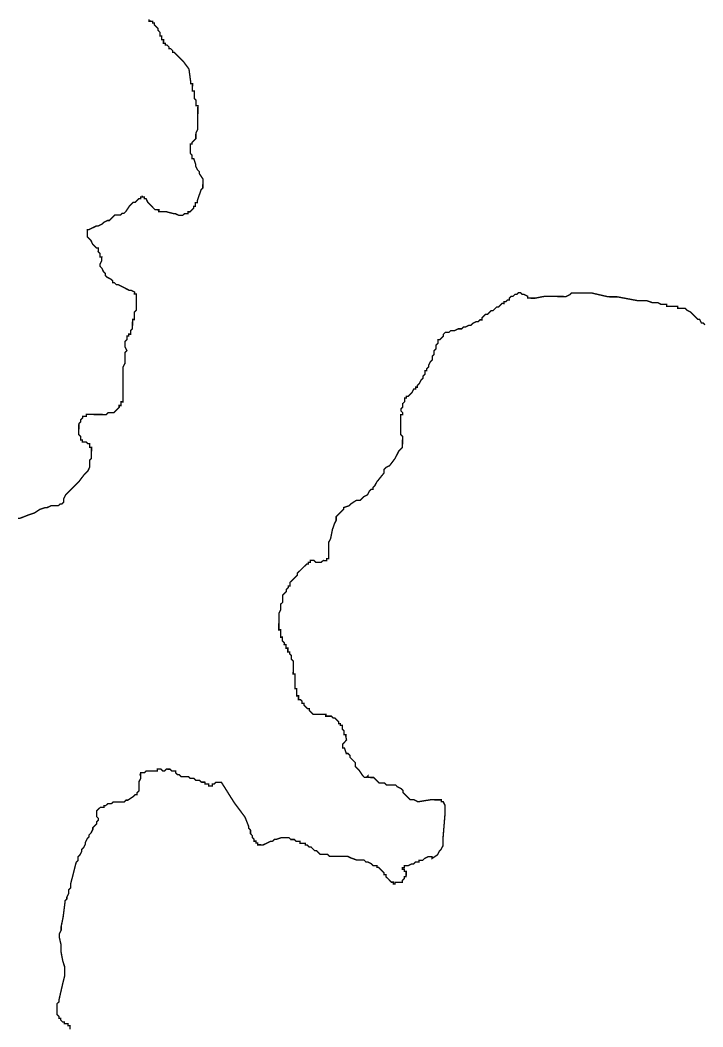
# Model space of a CAD drawing. Header units: metres. Extents: x 290190 to 339802, y 1811045 to 1991312.
# Drawn here: x 322325 to 323827, y 1852007 to 1854220 of the extents above; entities that cross this region are included whole.
import ezdxf

# ---------------------------------------------------------------- set-up
doc = ezdxf.new("R2010")
doc.units = ezdxf.units.M
doc.header["$MEASUREMENT"] = 0
doc.layers.add('HAZARDS LINE', color=1, linetype='Continuous')

msp = doc.modelspace()

# ---------------------------------------------------------------- linework, layer by layer
at = {"layer": 'HAZARDS LINE', "lineweight": 18}
for points in [[(322608.8, 1854221.8, 3.02, 3.02, 0), (322608.8, 1854217.8, 3.02, 3.02, 0), (322612.8, 1854217.8, 3.02, 3.02, 0), (322616.8, 1854217.7, 3.02, 3.02, 0), (322616.8, 1854213.7, 3.02, 3.02, 0), (322620.8, 1854213.7, 3.02, 3.02, 0), (322620.8, 1854209.7, 3.02, 3.02, 0), (322624.8, 1854205.6, 3.02, 3.02, 0), (322628.8, 1854201.6, 3.02, 3.02, 0), (322628.8, 1854197.6, 3.02, 3.02, 0), (322632.8, 1854193.5, 3.02, 3.02, 0), (322632.7, 1854189.5, 3.02, 3.02, 0), (322632.7, 1854185.5, 3.02, 3.02, 0), (322636.7, 1854185.4, 3.02, 3.02, 0), (322636.7, 1854181.4, 3.02, 3.02, 0), (322636.7, 1854177.4, 3.02, 3.02, 0), (322640.7, 1854177.4, 3.02, 3.02, 0), (322640.7, 1854173.3, 3.02, 3.02, 0), (322640.7, 1854169.3, 3.02, 3.02, 0), (322644.7, 1854169.3, 3.02, 3.02, 0), (322644.7, 1854165.3, 3.02, 3.02, 0), (322648.7, 1854165.2, 3.02, 3.02, 0), (322652.7, 1854161.2, 3.02, 3.02, 0), (322652.7, 1854157.2, 3.02, 3.02, 0), (322656.7, 1854157.1, 3.02, 3.02, 0), (322660.7, 1854153.1, 3.02, 3.02, 0), (322660.7, 1854149.1, 3.02, 3.02, 0), (322664.7, 1854149, 3.02, 3.02, 0), (322684.7, 1854128.8, 3.02, 3.02, 0), (322696.7, 1854112.6, 3.02, 3.02, 0), (322700.5, 1854084.4, 3.02, 3.02, 0), (322700.5, 1854080.4, 3.02, 3.02, 0), (322704.5, 1854080.4, 3.02, 3.02, 0), (322704.4, 1854064.3, 3.02, 3.02, 0), (322708.4, 1854064.2, 3.02, 3.02, 0), (322708.3, 1854048.2, 3.02, 3.02, 0), (322712.3, 1854044.1, 3.02, 3.02, 0), (322712.3, 1854032, 3.02, 3.02, 0), (322716.3, 1854032, 3.02, 3.02, 0), (322716, 1853979.7, 3.02, 3.02, 0), (322711.9, 1853971.7, 3.02, 3.02, 0), (322711.8, 1853959.6, 3.02, 3.02, 0), (322707.8, 1853955.6, 3.02, 3.02, 0), (322703.7, 1853951.6, 3.02, 3.02, 0), (322703.7, 1853947.6, 3.02, 3.02, 0), (322699.7, 1853947.6, 3.02, 3.02, 0), (322699.5, 1853927.5, 3.02, 3.02, 0), (322703.5, 1853923.4, 3.02, 3.02, 0), (322703.5, 1853915.4, 3.02, 3.02, 0), (322707.5, 1853915.3, 3.02, 3.02, 0), (322711.5, 1853903.2, 3.02, 3.02, 0), (322711.4, 1853899.2, 3.02, 3.02, 0), (322715.4, 1853891.1, 3.02, 3.02, 0), (322719.4, 1853887.1, 3.02, 3.02, 0), (322719.4, 1853883.1, 3.02, 3.02, 0), (322727.4, 1853870.9, 3.02, 3.02, 0), (322727.2, 1853850.8, 3.02, 3.02, 0), (322723.2, 1853846.8, 3.02, 3.02, 0), (322719.1, 1853834.8, 3.02, 3.02, 0), (322715, 1853822.7, 3.02, 3.02, 0), (322715, 1853818.7, 3.02, 3.02, 0), (322711, 1853818.7, 3.02, 3.02, 0), (322710.9, 1853810.7, 3.02, 3.02, 0), (322706.9, 1853810.7, 3.02, 3.02, 0), (322706.9, 1853806.7, 3.02, 3.02, 0), (322698.8, 1853798.7, 3.02, 3.02, 0), (322694.7, 1853798.7, 3.02, 3.02, 0), (322694.7, 1853794.7, 3.02, 3.02, 0), (322686.7, 1853794.7, 3.02, 3.02, 0), (322682.6, 1853790.7, 3.02, 3.02, 0), (322674.6, 1853790.8, 3.02, 3.02, 0), (322666.5, 1853794.8, 3.02, 3.02, 0), (322662.5, 1853794.9, 3.02, 3.02, 0), (322646.5, 1853799, 3.02, 3.02, 0), (322630.4, 1853799.1, 3.02, 3.02, 0), (322630.4, 1853803.1, 3.02, 3.02, 0), (322622.3, 1853803.2, 3.02, 3.02, 0), (322618.3, 1853807.2, 3.02, 3.02, 0), (322614.3, 1853811.3, 3.02, 3.02, 0), (322606.3, 1853819.4, 3.02, 3.02, 0), (322602.4, 1853827.4, 3.02, 3.02, 0), (322598.3, 1853827.5, 3.02, 3.02, 0), (322598.4, 1853831.5, 3.02, 3.02, 0), (322594.3, 1853831.5, 3.02, 3.02, 0), (322590.3, 1853831.5, 3.02, 3.02, 0), (322590.3, 1853827.5, 3.02, 3.02, 0), (322586.3, 1853827.5, 3.02, 3.02, 0), (322578.2, 1853819.5, 3.02, 3.02, 0), (322574.1, 1853819.6, 3.02, 3.02, 0), (322570.1, 1853815.6, 3.02, 3.02, 0), (322566, 1853811.6, 3.02, 3.02, 0), (322557.9, 1853799.5, 3.02, 3.02, 0), (322553.9, 1853795.5, 3.02, 3.02, 0), (322549.9, 1853795.6, 3.02, 3.02, 0), (322545.8, 1853791.6, 3.02, 3.02, 0), (322533.7, 1853791.6, 3.02, 3.02, 0), (322525.6, 1853783.6, 3.02, 3.02, 0), (322521.6, 1853779.6, 3.02, 3.02, 0), (322517.6, 1853779.7, 3.02, 3.02, 0), (322509.5, 1853775.7, 3.02, 3.02, 0), (322505.4, 1853771.7, 3.02, 3.02, 0), (322497.4, 1853767.7, 3.02, 3.02, 0), (322493.3, 1853767.7, 3.02, 3.02, 0), (322477.2, 1853759.8, 3.02, 3.02, 0), (322473.2, 1853759.8, 3.02, 3.02, 0), (322473.1, 1853743.7, 3.02, 3.02, 0), (322477.1, 1853739.7, 3.02, 3.02, 0), (322481.1, 1853735.6, 3.02, 3.02, 0), (322485, 1853727.5, 3.02, 3.02, 0), (322493, 1853719.4, 3.02, 3.02, 0), (322497.1, 1853719.4, 3.02, 3.02, 0), (322497, 1853711.4, 3.02, 3.02, 0), (322501, 1853707.3, 3.02, 3.02, 0), (322501, 1853699.3, 3.02, 3.02, 0), (322505, 1853699.2, 3.02, 3.02, 0), (322504.9, 1853691.2, 3.02, 3.02, 0), (322500.9, 1853683.2, 3.02, 3.02, 0), (322500.9, 1853679.1, 3.02, 3.02, 0), (322504.8, 1853675.1, 3.02, 3.02, 0), (322508.8, 1853667, 3.02, 3.02, 0), (322512.8, 1853663, 3.02, 3.02, 0), (322512.8, 1853658.9, 3.02, 3.02, 0), (322516.8, 1853654.9, 3.02, 3.02, 0), (322524.8, 1853650.8, 3.02, 3.02, 0), (322528.8, 1853646.8, 3.02, 3.02, 0), (322528.8, 1853642.7, 3.02, 3.02, 0), (322532.8, 1853642.7, 3.02, 3.02, 0), (322536.8, 1853638.7, 3.02, 3.02, 0), (322540.8, 1853638.6, 3.02, 3.02, 0), (322556.9, 1853630.5, 3.02, 3.02, 0), (322564.9, 1853626.4, 3.02, 3.02, 0), (322568.9, 1853626.4, 3.02, 3.02, 0), (322577, 1853622.3, 3.02, 3.02, 0), (322576.9, 1853618.3, 3.02, 3.02, 0), (322581, 1853618.3, 3.02, 3.02, 0), (322580.7, 1853582.1, 3.02, 3.02, 0), (322576.7, 1853578.1, 3.02, 3.02, 0), (322576.6, 1853562, 3.02, 3.02, 0), (322572.6, 1853562, 3.02, 3.02, 0), (322572.4, 1853541.9, 3.02, 3.02, 0), (322568.4, 1853537.9, 3.02, 3.02, 0), (322568.3, 1853529.8, 3.02, 3.02, 0), (322564.3, 1853529.8, 3.02, 3.02, 0), (322564.3, 1853525.8, 3.02, 3.02, 0), (322560.3, 1853525.8, 3.02, 3.02, 0), (322560.2, 1853517.8, 3.02, 3.02, 0), (322556.2, 1853513.8, 3.02, 3.02, 0), (322556.1, 1853501.7, 3.02, 3.02, 0), (322560.1, 1853493.6, 3.02, 3.02, 0), (322556, 1853489.6, 3.02, 3.02, 0), (322555.9, 1853465.5, 3.02, 3.02, 0), (322551.8, 1853457.5, 3.02, 3.02, 0), (322551.3, 1853381, 3.02, 3.02, 0), (322547.3, 1853381, 3.02, 3.02, 0), (322547.3, 1853373, 3.02, 3.02, 0), (322543.2, 1853373, 3.02, 3.02, 0), (322543.2, 1853369, 3.02, 3.02, 0), (322539.2, 1853365, 3.02, 3.02, 0), (322535.1, 1853361, 3.02, 3.02, 0), (322531.1, 1853357, 3.02, 3.02, 0), (322519, 1853357.1, 3.02, 3.02, 0), (322515, 1853353.1, 3.02, 3.02, 0), (322470.7, 1853353.3, 3.02, 3.02, 0), (322470.7, 1853349.3, 3.02, 3.02, 0), (322462.6, 1853349.3, 3.02, 3.02, 0), (322462.6, 1853345.3, 3.02, 3.02, 0), (322458.5, 1853341.3, 3.02, 3.02, 0), (322458.5, 1853337.3, 3.02, 3.02, 0), (322454.5, 1853333.3, 3.02, 3.02, 0), (322454.3, 1853309.1, 3.02, 3.02, 0), (322458.3, 1853305.1, 3.02, 3.02, 0), (322458.3, 1853297, 3.02, 3.02, 0), (322462.3, 1853297, 3.02, 3.02, 0), (322462.3, 1853293, 3.02, 3.02, 0), (322470.3, 1853293, 3.02, 3.02, 0), (322474.3, 1853288.9, 3.02, 3.02, 0), (322478.3, 1853288.9, 3.02, 3.02, 0), (322478.3, 1853280.8, 3.02, 3.02, 0), (322482.3, 1853280.8, 3.02, 3.02, 0), (322482.2, 1853256.7, 3.02, 3.02, 0), (322478.1, 1853252.7, 3.02, 3.02, 0), (322478, 1853236.6, 3.02, 3.02, 0), (322474, 1853228.5, 3.02, 3.02, 0), (322465.9, 1853220.5, 3.02, 3.02, 0), (322453.7, 1853204.5, 3.02, 3.02, 0), (322449.6, 1853200.5, 3.02, 3.02, 0), (322441.5, 1853192.5, 3.02, 3.02, 0), (322429.4, 1853180.5, 3.02, 3.02, 0), (322425.3, 1853176.5, 3.02, 3.02, 0), (322421.3, 1853168.5, 3.02, 3.02, 0), (322421.2, 1853160.4, 3.02, 3.02, 0), (322417.2, 1853156.4, 3.02, 3.02, 0), (322413.2, 1853156.5, 3.02, 3.02, 0), (322409.1, 1853152.5, 3.02, 3.02, 0), (322393, 1853152.6, 3.02, 3.02, 0), (322384.9, 1853148.6, 3.02, 3.02, 0), (322380.9, 1853148.6, 3.02, 3.02, 0), (322368.8, 1853144.7, 3.02, 3.02, 0), (322356.7, 1853136.7, 3.02, 3.02, 0), (322344.6, 1853132.7, 3.02, 3.02, 0), (322324.4, 1853124.8, 3.02, 3.02, 0), (322320.4, 1853124.8, 3.02, 3.02, 0)], [(322434.7, 1852001.7, 3.03, 3.03, 0), (322434.7, 1852009.8, 3.03, 3.03, 0), (322430.7, 1852009.8, 3.03, 3.03, 0), (322430.7, 1852013.8, 3.03, 3.03, 0), (322422.7, 1852013.9, 3.03, 3.03, 0), (322422.7, 1852017.9, 3.03, 3.03, 0), (322418.7, 1852017.9, 3.03, 3.03, 0), (322414.6, 1852022, 3.03, 3.03, 0), (322414.7, 1852026, 3.03, 3.03, 0), (322410.6, 1852026, 3.03, 3.03, 0), (322410.6, 1852030.1, 3.03, 3.03, 0), (322406.6, 1852034.1, 3.03, 3.03, 0), (322406.7, 1852058.3, 3.03, 3.03, 0), (322410.8, 1852062.3, 3.03, 3.03, 0), (322410.8, 1852066.4, 3.03, 3.03, 0), (322419.1, 1852102.6, 3.03, 3.03, 0), (322423.2, 1852118.7, 3.03, 3.03, 0), (322423.3, 1852138.9, 3.03, 3.03, 0), (322419.3, 1852151, 3.03, 3.03, 0), (322415.4, 1852171.2, 3.03, 3.03, 0), (322415.4, 1852187.4, 3.03, 3.03, 0), (322411.5, 1852203.5, 3.03, 3.03, 0), (322411.5, 1852211.6, 3.03, 3.03, 0), (322415.6, 1852219.6, 3.03, 3.03, 0), (322415.6, 1852227.7, 3.03, 3.03, 0), (322419.8, 1852247.9, 3.03, 3.03, 0), (322423.9, 1852280.1, 3.03, 3.03, 0), (322424, 1852284.2, 3.03, 3.03, 0), (322428, 1852288.2, 3.03, 3.03, 0), (322428, 1852292.2, 3.03, 3.03, 0), (322432.1, 1852300.3, 3.03, 3.03, 0), (322432.2, 1852308.3, 3.03, 3.03, 0), (322436.2, 1852312.3, 3.03, 3.03, 0), (322436.2, 1852320.4, 3.03, 3.03, 0), (322444.5, 1852352.6, 3.03, 3.03, 0), (322448.6, 1852368.8, 3.03, 3.03, 0), (322452.6, 1852372.8, 3.03, 3.03, 0), (322452.7, 1852380.8, 3.03, 3.03, 0), (322456.7, 1852384.9, 3.03, 3.03, 0), (322460.8, 1852392.9, 3.03, 3.03, 0), (322460.8, 1852396.9, 3.03, 3.03, 0), (322464.9, 1852401, 3.03, 3.03, 0), (322468.9, 1852409, 3.03, 3.03, 0), (322469, 1852413, 3.03, 3.03, 0), (322473, 1852421.1, 3.03, 3.03, 0), (322477.1, 1852425.1, 3.03, 3.03, 0), (322477.1, 1852429.1, 3.03, 3.03, 0), (322481.2, 1852433.2, 3.03, 3.03, 0), (322485.2, 1852441.2, 3.03, 3.03, 0), (322485.2, 1852445.2, 3.03, 3.03, 0), (322493.4, 1852453.3, 3.03, 3.03, 0), (322493.4, 1852457.3, 3.03, 3.03, 0), (322497.4, 1852461.3, 3.03, 3.03, 0), (322497.4, 1852465.4, 3.03, 3.03, 0), (322493.4, 1852469.4, 3.03, 3.03, 0), (322493.5, 1852481.5, 3.03, 3.03, 0), (322497.5, 1852485.5, 3.03, 3.03, 0), (322501.6, 1852489.5, 3.03, 3.03, 0), (322509.7, 1852489.5, 3.03, 3.03, 0), (322509.7, 1852493.5, 3.03, 3.03, 0), (322513.7, 1852493.5, 3.03, 3.03, 0), (322517.8, 1852497.5, 3.03, 3.03, 0), (322525.8, 1852497.5, 3.03, 3.03, 0), (322529.9, 1852501.5, 3.03, 3.03, 0), (322554.1, 1852501.4, 3.03, 3.03, 0), (322558.1, 1852505.4, 3.03, 3.03, 0), (322562.2, 1852505.4, 3.03, 3.03, 0), (322574.3, 1852513.4, 3.03, 3.03, 0), (322578.4, 1852517.4, 3.03, 3.03, 0), (322582.4, 1852517.4, 3.03, 3.03, 0), (322582.4, 1852521.4, 3.03, 3.03, 0), (322586.5, 1852525.4, 3.03, 3.03, 0), (322586.6, 1852545.6, 3.03, 3.03, 0), (322590.7, 1852553.7, 3.03, 3.03, 0), (322590.7, 1852561.7, 3.03, 3.03, 0), (322590.7, 1852565.8, 3.03, 3.03, 0), (322598.8, 1852565.7, 3.03, 3.03, 0), (322602.8, 1852569.7, 3.03, 3.03, 0), (322627, 1852569.6, 3.03, 3.03, 0), (322627.1, 1852573.7, 3.03, 3.03, 0), (322635.1, 1852573.6, 3.03, 3.03, 0), (322639.1, 1852569.6, 3.03, 3.03, 0), (322643.2, 1852569.5, 3.03, 3.03, 0), (322647.2, 1852573.6, 3.03, 3.03, 0), (322655.3, 1852573.5, 3.03, 3.03, 0), (322659.3, 1852569.5, 3.03, 3.03, 0), (322667.4, 1852569.4, 3.03, 3.03, 0), (322667.3, 1852565.4, 3.03, 3.03, 0), (322671.4, 1852561.3, 3.03, 3.03, 0), (322675.4, 1852561.3, 3.03, 3.03, 0), (322679.4, 1852557.3, 3.03, 3.03, 0), (322695.5, 1852557.2, 3.03, 3.03, 0), (322699.6, 1852553.1, 3.03, 3.03, 0), (322707.6, 1852553.1, 3.03, 3.03, 0), (322711.6, 1852549, 3.03, 3.03, 0), (322719.7, 1852549, 3.03, 3.03, 0), (322723.7, 1852545, 3.03, 3.03, 0), (322731.8, 1852544.9, 3.03, 3.03, 0), (322731.8, 1852540.9, 3.03, 3.03, 0), (322739.8, 1852540.8, 3.03, 3.03, 0), (322739.8, 1852536.8, 3.03, 3.03, 0), (322747.9, 1852536.8, 3.03, 3.03, 0), (322747.9, 1852540.8, 3.03, 3.03, 0), (322751.9, 1852540.8, 3.03, 3.03, 0), (322756, 1852544.8, 3.03, 3.03, 0), (322768.1, 1852544.7, 3.03, 3.03, 0), (322796.1, 1852500.2, 3.03, 3.03, 0), (322820.2, 1852467.8, 3.03, 3.03, 0), (322828.1, 1852447.6, 3.03, 3.03, 0), (322828.1, 1852443.6, 3.03, 3.03, 0), (322832.1, 1852439.5, 3.03, 3.03, 0), (322832.1, 1852431.5, 3.03, 3.03, 0), (322836.1, 1852427.4, 3.03, 3.03, 0), (322836.1, 1852423.4, 3.03, 3.03, 0), (322840.1, 1852419.3, 3.03, 3.03, 0), (322840.1, 1852415.3, 3.03, 3.03, 0), (322844.1, 1852415.3, 3.03, 3.03, 0), (322844.1, 1852411.2, 3.03, 3.03, 0), (322848.1, 1852411.2, 3.03, 3.03, 0), (322848.1, 1852407.2, 3.03, 3.03, 0), (322860.2, 1852407.1, 3.03, 3.03, 0), (322876.4, 1852415.1, 3.03, 3.03, 0), (322880.4, 1852415.1, 3.03, 3.03, 0), (322884.5, 1852419.1, 3.03, 3.03, 0), (322888.5, 1852419.1, 3.03, 3.03, 0), (322900.6, 1852423.1, 3.03, 3.03, 0), (322916.8, 1852423, 3.03, 3.03, 0), (322920.8, 1852418.9, 3.03, 3.03, 0), (322928.8, 1852418.9, 3.03, 3.03, 0), (322932.9, 1852414.8, 3.03, 3.03, 0), (322940.9, 1852414.8, 3.03, 3.03, 0), (322940.9, 1852410.8, 3.03, 3.03, 0), (322953, 1852410.7, 3.03, 3.03, 0), (322953, 1852406.7, 3.03, 3.03, 0), (322957, 1852406.7, 3.03, 3.03, 0), (322961, 1852402.6, 3.03, 3.03, 0), (322965.1, 1852402.6, 3.03, 3.03, 0), (322969.1, 1852398.5, 3.03, 3.03, 0), (322973.1, 1852394.5, 3.03, 3.03, 0), (322977.1, 1852394.5, 3.03, 3.03, 0), (322981.1, 1852390.4, 3.03, 3.03, 0), (322985.2, 1852386.4, 3.03, 3.03, 0), (323001.3, 1852386.3, 3.03, 3.03, 0), (323005.3, 1852382.2, 3.03, 3.03, 0), (323045.6, 1852382, 3.03, 3.03, 0), (323053.7, 1852378, 3.03, 3.03, 0), (323065.8, 1852373.9, 3.03, 3.03, 0), (323081.9, 1852373.8, 3.03, 3.03, 0), (323085.9, 1852369.7, 3.03, 3.03, 0), (323090, 1852369.7, 3.03, 3.03, 0), (323098, 1852365.6, 3.03, 3.03, 0), (323102, 1852361.6, 3.03, 3.03, 0), (323110.1, 1852361.5, 3.03, 3.03, 0), (323110.1, 1852357.5, 3.03, 3.03, 0), (323114.1, 1852357.5, 3.03, 3.03, 0), (323122.1, 1852349.4, 3.03, 3.03, 0), (323126.1, 1852345.3, 3.03, 3.03, 0), (323126.1, 1852341.3, 3.03, 3.03, 0), (323130.2, 1852341.3, 3.03, 3.03, 0), (323130.1, 1852337.2, 3.03, 3.03, 0), (323134.2, 1852333.2, 3.03, 3.03, 0), (323142.2, 1852325.1, 3.03, 3.03, 0), (323146.2, 1852325.1, 3.03, 3.03, 0), (323146.2, 1852321, 3.03, 3.03, 0), (323150.2, 1852321, 3.03, 3.03, 0), (323150.2, 1852325, 3.03, 3.03, 0), (323166.4, 1852325, 3.03, 3.03, 0), (323166.4, 1852329, 3.03, 3.03, 0), (323170.5, 1852333, 3.03, 3.03, 0), (323170.5, 1852337, 3.03, 3.03, 0), (323174.5, 1852337, 3.03, 3.03, 0), (323174.6, 1852349.1, 3.03, 3.03, 0), (323170.5, 1852349.1, 3.03, 3.03, 0), (323170.6, 1852353.2, 3.03, 3.03, 0), (323166.5, 1852353.2, 3.03, 3.03, 0), (323166.5, 1852357.2, 3.03, 3.03, 0), (323170.6, 1852357.2, 3.03, 3.03, 0), (323170.6, 1852361.3, 3.03, 3.03, 0), (323178.7, 1852361.2, 3.03, 3.03, 0), (323186.7, 1852365.2, 3.03, 3.03, 0), (323190.8, 1852365.2, 3.03, 3.03, 0), (323194.8, 1852369.2, 3.03, 3.03, 0), (323202.9, 1852369.2, 3.03, 3.03, 0), (323202.9, 1852373.2, 3.03, 3.03, 0), (323211, 1852373.2, 3.03, 3.03, 0), (323215, 1852377.2, 3.03, 3.03, 0), (323223.1, 1852381.2, 3.03, 3.03, 0), (323231.2, 1852381.1, 3.03, 3.03, 0), (323231.2, 1852377.1, 3.03, 3.03, 0), (323243.3, 1852385.1, 3.03, 3.03, 0), (323247.4, 1852393.2, 3.03, 3.03, 0), (323251.4, 1852397.2, 3.03, 3.03, 0), (323255.5, 1852405.2, 3.03, 3.03, 0), (323255.6, 1852421.4, 3.03, 3.03, 0), (323259.9, 1852473.8, 3.03, 3.03, 0), (323260, 1852494, 3.03, 3.03, 0), (323256, 1852502, 3.03, 3.03, 0), (323251.9, 1852502.1, 3.03, 3.03, 0), (323252, 1852506.1, 3.03, 3.03, 0), (323227.8, 1852506.2, 3.03, 3.03, 0), (323203.5, 1852502.3, 3.03, 3.03, 0), (323199.5, 1852502.3, 3.03, 3.03, 0), (323191.5, 1852506.4, 3.03, 3.03, 0), (323183.4, 1852506.4, 3.03, 3.03, 0), (323171.4, 1852518.6, 3.03, 3.03, 0), (323167.3, 1852522.6, 3.03, 3.03, 0), (323167.4, 1852526.7, 3.03, 3.03, 0), (323163.3, 1852530.7, 3.03, 3.03, 0), (323155.3, 1852534.8, 3.03, 3.03, 0), (323151.3, 1852538.9, 3.03, 3.03, 0), (323131.1, 1852539, 3.03, 3.03, 0), (323127.1, 1852543, 3.03, 3.03, 0), (323115, 1852543.1, 3.03, 3.03, 0), (323111, 1852547.1, 3.03, 3.03, 0), (323107, 1852551.2, 3.03, 3.03, 0), (323103, 1852555.2, 3.03, 3.03, 0), (323090.9, 1852555.3, 3.03, 3.03, 0), (323090.9, 1852559.3, 3.03, 3.03, 0), (323086.8, 1852555.3, 3.03, 3.03, 0), (323082.8, 1852555.3, 3.03, 3.03, 0), (323078.8, 1852559.4, 3.03, 3.03, 0), (323070.8, 1852571.5, 3.03, 3.03, 0), (323066.7, 1852575.6, 3.03, 3.03, 0), (323062.7, 1852579.6, 3.03, 3.03, 0), (323062.8, 1852587.7, 3.03, 3.03, 0), (323054.7, 1852595.8, 3.03, 3.03, 0), (323050.7, 1852599.9, 3.03, 3.03, 0), (323050.7, 1852603.9, 3.03, 3.03, 0), (323046.7, 1852608, 3.03, 3.03, 0), (323042.7, 1852608, 3.03, 3.03, 0), (323038.7, 1852620.1, 3.03, 3.03, 0), (323034.7, 1852620.1, 3.03, 3.03, 0), (323034.7, 1852628.2, 3.03, 3.03, 0), (323043.4, 1852637.6, 3.03, 3.03, 0), (323041.8, 1852645.5, 3.02, 3.02, 0), (323041.8, 1852649.5, 3.02, 3.02, 0), (323037.8, 1852649.6, 3.02, 3.02, 0), (323037.9, 1852657.6, 3.02, 3.02, 0), (323033.9, 1852661.6, 3.02, 3.02, 0), (323033.9, 1852669.7, 3.02, 3.02, 0), (323029.9, 1852669.7, 3.02, 3.02, 0), (323029.9, 1852673.7, 3.02, 3.02, 0), (323025.9, 1852673.8, 3.02, 3.02, 0), (323025.9, 1852677.8, 3.02, 3.02, 0), (323021.9, 1852681.8, 3.02, 3.02, 0), (323017.9, 1852685.9, 3.02, 3.02, 0), (323013.9, 1852685.9, 3.02, 3.02, 0), (323009.9, 1852690, 3.02, 3.02, 0), (322997.8, 1852690, 3.02, 3.02, 0), (322997.8, 1852694.1, 3.02, 3.02, 0), (322969.7, 1852694.2, 3.02, 3.02, 0), (322965.7, 1852698.3, 3.02, 3.02, 0), (322961.7, 1852702.3, 3.02, 3.02, 0), (322961.7, 1852706.4, 3.02, 3.02, 0), (322957.7, 1852706.4, 3.02, 3.02, 0), (322953.7, 1852710.4, 3.02, 3.02, 0), (322949.7, 1852714.5, 3.02, 3.02, 0), (322949.7, 1852718.5, 3.02, 3.02, 0), (322945.7, 1852718.5, 3.02, 3.02, 0), (322945.7, 1852722.6, 3.02, 3.02, 0), (322941.7, 1852726.6, 3.02, 3.02, 0), (322937.7, 1852726.6, 3.02, 3.02, 0), (322937.7, 1852734.7, 3.02, 3.02, 0), (322933.7, 1852734.7, 3.02, 3.02, 0), (322933.8, 1852750.8, 3.02, 3.02, 0), (322929.8, 1852750.8, 3.02, 3.02, 0), (322930, 1852783, 3.02, 3.02, 0), (322926, 1852783.1, 3.02, 3.02, 0), (322926.1, 1852811.2, 3.02, 3.02, 0), (322922.1, 1852815.3, 3.02, 3.02, 0), (322922.2, 1852823.3, 3.02, 3.02, 0), (322918.2, 1852827.4, 3.02, 3.02, 0), (322918.2, 1852831.4, 3.02, 3.02, 0), (322914.2, 1852831.4, 3.02, 3.02, 0), (322914.2, 1852839.5, 3.02, 3.02, 0), (322910.2, 1852839.5, 3.02, 3.02, 0), (322910.3, 1852847.5, 3.02, 3.02, 0), (322906.2, 1852847.6, 3.02, 3.02, 0), (322906.3, 1852851.6, 3.02, 3.02, 0), (322902.3, 1852855.6, 3.02, 3.02, 0), (322902.3, 1852863.7, 3.02, 3.02, 0), (322898.3, 1852863.7, 3.02, 3.02, 0), (322898.4, 1852879.8, 3.02, 3.02, 0), (322894.4, 1852879.8, 3.02, 3.02, 0), (322894.6, 1852916.1, 3.02, 3.02, 0), (322898.6, 1852924.1, 3.02, 3.02, 0), (322898.7, 1852936.2, 3.02, 3.02, 0), (322902.8, 1852940.2, 3.02, 3.02, 0), (322902.9, 1852956.3, 3.02, 3.02, 0), (322906.9, 1852960.3, 3.02, 3.02, 0), (322911, 1852964.3, 3.02, 3.02, 0), (322911, 1852968.3, 3.02, 3.02, 0), (322915, 1852972.3, 3.02, 3.02, 0), (322915.1, 1852976.3, 3.02, 3.02, 0), (322919.1, 1852976.3, 3.02, 3.02, 0), (322919.1, 1852984.3, 3.02, 3.02, 0), (322923.2, 1852988.3, 3.02, 3.02, 0), (322927.2, 1852992.3, 3.02, 3.02, 0), (322935.3, 1853000.3, 3.02, 3.02, 0), (322935.4, 1853004.4, 3.02, 3.02, 0), (322951.6, 1853020.4, 3.02, 3.02, 0), (322955.6, 1853024.4, 3.02, 3.02, 0), (322959.6, 1853024.3, 3.02, 3.02, 0), (322959.6, 1853028.4, 3.02, 3.02, 0), (322963.7, 1853028.3, 3.02, 3.02, 0), (322963.7, 1853032.4, 3.02, 3.02, 0), (322971.7, 1853032.3, 3.02, 3.02, 0), (322975.7, 1853028.3, 3.02, 3.02, 0), (322987.8, 1853028.2, 3.02, 3.02, 0), (322991.9, 1853032.2, 3.02, 3.02, 0), (322999.9, 1853032.1, 3.02, 3.02, 0), (322999.9, 1853036.2, 3.02, 3.02, 0), (323004, 1853036.1, 3.02, 3.02, 0), (323004.2, 1853072.4, 3.02, 3.02, 0), (323008.3, 1853080.4, 3.02, 3.02, 0), (323012.4, 1853100.5, 3.02, 3.02, 0), (323016.5, 1853112.5, 3.02, 3.02, 0), (323020.6, 1853120.6, 3.02, 3.02, 0), (323020.6, 1853128.6, 3.02, 3.02, 0), (323024.7, 1853132.6, 3.02, 3.02, 0), (323028.7, 1853136.6, 3.02, 3.02, 0), (323036.8, 1853144.6, 3.02, 3.02, 0), (323036.8, 1853148.6, 3.02, 3.02, 0), (323048.9, 1853152.6, 3.02, 3.02, 0), (323053, 1853156.6, 3.02, 3.02, 0), (323065.1, 1853164.6, 3.02, 3.02, 0), (323073.2, 1853164.5, 3.02, 3.02, 0), (323077.2, 1853168.5, 3.02, 3.02, 0), (323081.3, 1853172.5, 3.02, 3.02, 0), (323089.3, 1853176.5, 3.02, 3.02, 0), (323093.4, 1853184.5, 3.02, 3.02, 0), (323097.4, 1853188.5, 3.02, 3.02, 0), (323101.5, 1853188.5, 3.02, 3.02, 0), (323101.5, 1853192.5, 3.02, 3.02, 0), (323105.5, 1853196.5, 3.02, 3.02, 0), (323109.6, 1853204.5, 3.02, 3.02, 0), (323125.8, 1853224.6, 3.02, 3.02, 0), (323125.9, 1853232.6, 3.02, 3.02, 0), (323129.9, 1853236.6, 3.02, 3.02, 0), (323138, 1853240.6, 3.02, 3.02, 0), (323150.2, 1853256.6, 3.02, 3.02, 0), (323158.3, 1853272.7, 3.02, 3.02, 0), (323162.4, 1853276.7, 3.02, 3.02, 0), (323166.4, 1853280.7, 3.02, 3.02, 0), (323166.6, 1853304.8, 3.02, 3.02, 0), (323162.6, 1853308.8, 3.02, 3.02, 0), (323162.8, 1853353.1, 3.02, 3.02, 0), (323166.9, 1853353.1, 3.02, 3.02, 0), (323166.9, 1853357.1, 3.02, 3.02, 0), (323162.9, 1853361.2, 3.02, 3.02, 0), (323162.9, 1853365.2, 3.02, 3.02, 0), (323167, 1853369.2, 3.02, 3.02, 0), (323167, 1853377.2, 3.02, 3.02, 0), (323171.1, 1853381.2, 3.02, 3.02, 0), (323171.1, 1853389.3, 3.02, 3.02, 0), (323175.1, 1853389.3, 3.02, 3.02, 0), (323175.2, 1853393.3, 3.02, 3.02, 0), (323179.2, 1853393.3, 3.02, 3.02, 0), (323183.2, 1853397.3, 3.02, 3.02, 0), (323187.3, 1853401.3, 3.02, 3.02, 0), (323191.3, 1853409.3, 3.02, 3.02, 0), (323195.4, 1853409.3, 3.02, 3.02, 0), (323195.4, 1853413.3, 3.02, 3.02, 0), (323199.4, 1853413.3, 3.02, 3.02, 0), (323199.4, 1853417.3, 3.02, 3.02, 0), (323203.5, 1853421.3, 3.02, 3.02, 0), (323207.6, 1853429.3, 3.02, 3.02, 0), (323211.6, 1853433.3, 3.02, 3.02, 0), (323211.6, 1853437.3, 3.02, 3.02, 0), (323215.7, 1853441.3, 3.02, 3.02, 0), (323215.7, 1853449.4, 3.02, 3.02, 0), (323219.8, 1853449.4, 3.02, 3.02, 0), (323219.8, 1853453.4, 3.02, 3.02, 0), (323223.8, 1853457.4, 3.02, 3.02, 0), (323223.9, 1853461.4, 3.02, 3.02, 0), (323227.9, 1853469.4, 3.02, 3.02, 0), (323232, 1853473.4, 3.02, 3.02, 0), (323232, 1853481.5, 3.02, 3.02, 0), (323236.1, 1853485.5, 3.02, 3.02, 0), (323236.1, 1853493.5, 3.02, 3.02, 0), (323240.2, 1853497.5, 3.02, 3.02, 0), (323240.2, 1853505.6, 3.02, 3.02, 0), (323244.3, 1853509.6, 3.02, 3.02, 0), (323244.3, 1853517.6, 3.02, 3.02, 0), (323248.3, 1853517.6, 3.02, 3.02, 0), (323252.4, 1853521.6, 3.02, 3.02, 0), (323256.4, 1853525.6, 3.02, 3.02, 0), (323256.5, 1853529.6, 3.02, 3.02, 0), (323260.5, 1853533.6, 3.02, 3.02, 0), (323268.6, 1853533.6, 3.02, 3.02, 0), (323272.6, 1853537.6, 3.02, 3.02, 0), (323280.7, 1853537.5, 3.02, 3.02, 0), (323288.7, 1853541.5, 3.02, 3.02, 0), (323296.8, 1853541.5, 3.02, 3.02, 0), (323300.8, 1853545.5, 3.02, 3.02, 0), (323304.9, 1853545.4, 3.02, 3.02, 0), (323312.9, 1853549.4, 3.02, 3.02, 0), (323317, 1853549.4, 3.02, 3.02, 0), (323321, 1853553.4, 3.02, 3.02, 0), (323329.1, 1853557.4, 3.02, 3.02, 0), (323333.1, 1853557.3, 3.02, 3.02, 0), (323337.1, 1853561.3, 3.02, 3.02, 0), (323341.2, 1853561.3, 3.02, 3.02, 0), (323341.2, 1853565.3, 3.02, 3.02, 0), (323345.2, 1853569.3, 3.02, 3.02, 0), (323349.3, 1853573.3, 3.02, 3.02, 0), (323353.3, 1853573.3, 3.02, 3.02, 0), (323357.4, 1853577.3, 3.02, 3.02, 0), (323361.4, 1853581.3, 3.02, 3.02, 0), (323365.4, 1853581.3, 3.02, 3.02, 0), (323373.5, 1853589.3, 3.02, 3.02, 0), (323377.6, 1853589.3, 3.02, 3.02, 0), (323381.6, 1853593.3, 3.02, 3.02, 0), (323385.7, 1853597.3, 3.02, 3.02, 0), (323389.7, 1853597.2, 3.02, 3.02, 0), (323389.7, 1853601.3, 3.02, 3.02, 0), (323393.7, 1853601.2, 3.02, 3.02, 0), (323397.8, 1853605.2, 3.02, 3.02, 0), (323401.8, 1853605.2, 3.02, 3.02, 0), (323401.8, 1853609.2, 3.02, 3.02, 0), (323405.9, 1853613.2, 3.02, 3.02, 0), (323409.9, 1853613.2, 3.02, 3.02, 0), (323413.9, 1853617.2, 3.02, 3.02, 0), (323418, 1853617.2, 3.02, 3.02, 0), (323422, 1853621.2, 3.02, 3.02, 0), (323426, 1853621.2, 3.02, 3.02, 0), (323430, 1853617.1, 3.02, 3.02, 0), (323434.1, 1853617.1, 3.02, 3.02, 0), (323442.1, 1853613, 3.02, 3.02, 0), (323442.1, 1853609, 3.02, 3.02, 0), (323458.2, 1853608.9, 3.02, 3.02, 0), (323478.3, 1853612.8, 3.02, 3.02, 0), (323526.6, 1853612.5, 3.02, 3.02, 0), (323534.7, 1853616.5, 3.02, 3.02, 0), (323538.7, 1853620.5, 3.02, 3.02, 0), (323583, 1853620.2, 3.02, 3.02, 0), (323619.1, 1853611.9, 3.02, 3.02, 0), (323639.3, 1853611.8, 3.02, 3.02, 0), (323683.5, 1853603.5, 3.02, 3.02, 0), (323703.6, 1853603.4, 3.02, 3.02, 0), (323715.6, 1853599.3, 3.02, 3.02, 0), (323727.7, 1853599.2, 3.02, 3.02, 0), (323735.7, 1853595.1, 3.02, 3.02, 0), (323747.8, 1853595.1, 3.02, 3.02, 0), (323747.8, 1853591, 3.02, 3.02, 0), (323771.9, 1853590.9, 3.02, 3.02, 0), (323771.9, 1853586.9, 3.02, 3.02, 0), (323788, 1853586.8, 3.02, 3.02, 0), (323792, 1853582.7, 3.02, 3.02, 0), (323800, 1853578.6, 3.02, 3.02, 0), (323816, 1853562.4, 3.02, 3.02, 0), (323820, 1853562.4, 3.02, 3.02, 0), (323824, 1853554.3, 3.02, 3.02, 0), (323828, 1853554.3, 3.02, 3.02, 0), (323832, 1853550.3, 3.02, 3.02, 0)]]:
    msp.add_lwpolyline(points, format="xyseb", dxfattribs=at)
for points, const_width in [([(322594.4, 1853835.5), (322594.3, 1853831.5)], 3.02), ([(322586.7, 1852561.8), (322590.7, 1852561.7)], 3.03)]:
    msp.add_lwpolyline(points, close=True, dxfattribs=dict(at, const_width=const_width))

doc.saveas('drawing.dxf')
